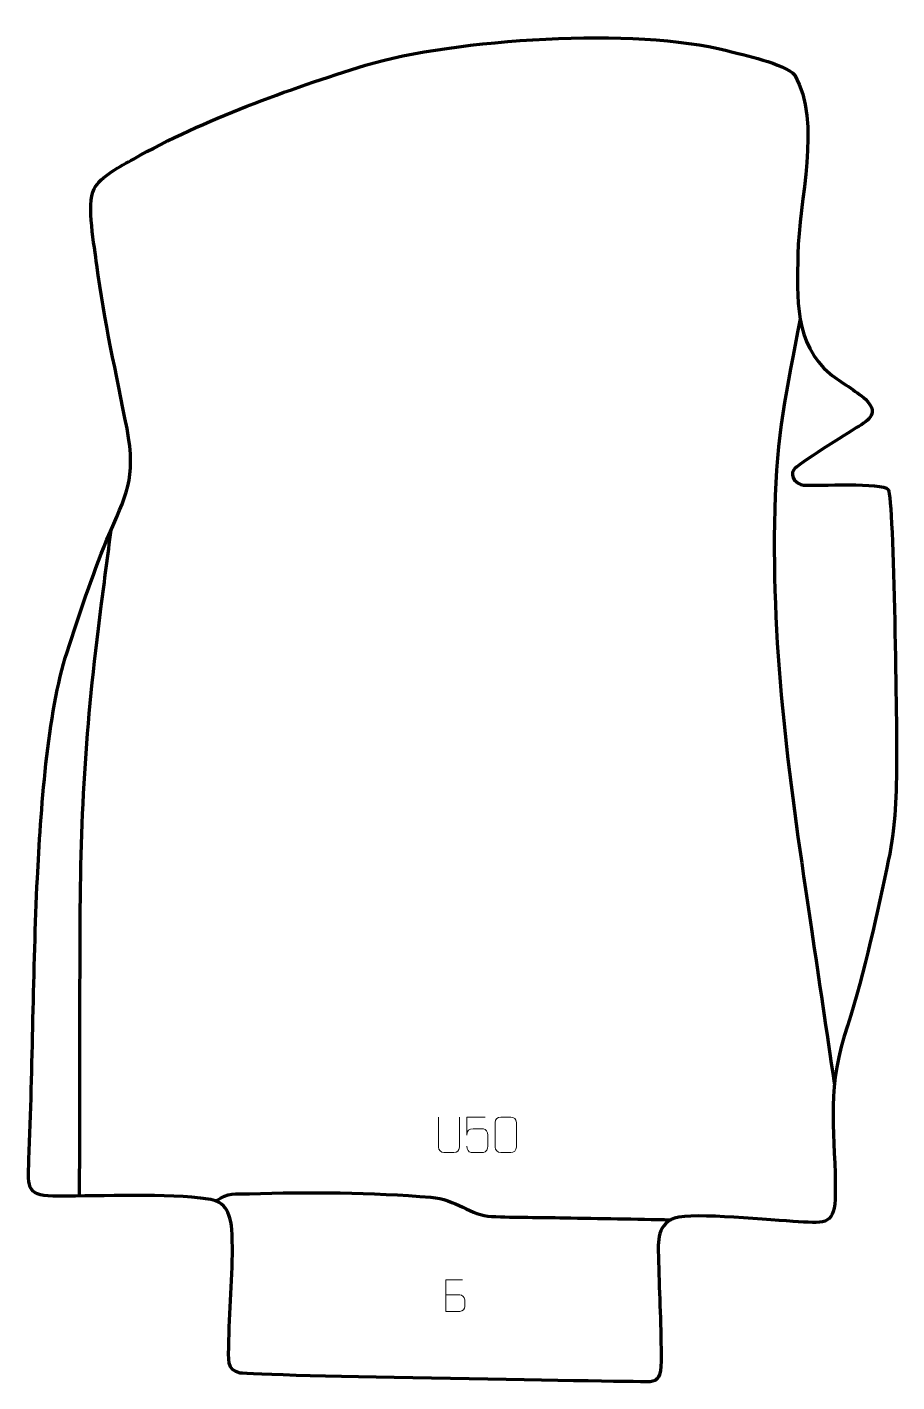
# Model space of a CAD drawing. Header units: millimetres. Extents: x 943 to 1555, y -57 to 897.
import ezdxf

# ---------------------------------------------------------------- set-up
doc = ezdxf.new("R2010")
doc.units = ezdxf.units.MM
doc.header["$MEASUREMENT"] = 0
doc.layers.add('layer 2', color=7, linetype='Continuous')
doc.layers.add('layer 3', color=7, linetype='Continuous')

msp = doc.modelspace()

# ---------------------------------------------------------------- linework, layer by layer
at = {"layer": 'layer 2', "color": 142, "lineweight": 158}
for points, knots in [([(1487.3039, 691.4705), (1477.4401, 640.0603), (1470.6129, 609.7677), (1469.3199, 557.3025), (1469.3199, 557.3025), (1466.7636, 453.5764), (1480.1885, 362.644), (1495.1847, 261.5452), (1495.1847, 261.5452), (1500.5192, 225.5284), (1505.851, 189.5112), (1511.1874, 153.4946), (1511.1874, 153.4946), (1511.1874, 153.4946), (1511.4067, 152.0145), (1511.4067, 152.0145)], [0, 0, 0, 0, 0.2, 0.2, 0.2, 0.2, 0.4, 0.4, 0.4, 0.4, 0.6, 0.6, 0.6, 0.6, 1, 1, 1, 1]), ([(979.7853, 73.4664), (979.8874, 132.8818), (979.9896, 192.2972), (980.0917, 251.7126), (980.0917, 251.7126), (980.2443, 340.0611), (983.7856, 402.6723), (995.0387, 489.2477), (995.0387, 489.2477), (997.365, 507.1234), (999.6913, 524.999), (1002.0176, 542.8746)], [0, 0, 0, 0, 0.25, 0.25, 0.25, 0.25, 0.5, 0.5, 0.5, 0.5, 1, 1, 1, 1]), ([(1075.747, 70.2579), (1085.0015, 76.5112), (1088.7715, 75.0104), (1099.4981, 75.3571), (1099.4981, 75.3571), (1140.8456, 76.6933), (1185.7978, 76.1845), (1227.1919, 72.9085), (1227.1919, 72.9085), (1244.5461, 71.5053), (1255.4671, 59.879), (1269.8714, 59.312), (1269.8714, 59.312), (1286.5992, 58.6537), (1304.2214, 58.7081), (1321.0609, 58.3995), (1321.0609, 58.3995), (1346.1568, 57.9396), (1371.2525, 57.4769), (1396.3491, 57.0582)], [0, 0, 0, 0, 0.16666667, 0.16666667, 0.16666667, 0.16666667, 0.33333333, 0.33333333, 0.33333333, 0.33333333, 0.5, 0.5, 0.5, 0.5, 0.66666667, 0.66666667, 0.66666667, 0.66666667, 1, 1, 1, 1])]:
    msp.add_open_spline(points, degree=3, knots=knots, dxfattribs=at)
at = {"layer": 'layer 3', "color": 242, "lineweight": 158}
msp.add_open_spline([(1381.6942, -57.1702), (1386.9488, -56.2585), (1389.1884, -53.675), (1389.2817, -42.6848), (1389.2817, -42.6848), (1389.4787, -19.4731), (1387.9385, 3.9592), (1387.5422, 27.2177), (1387.5422, 27.2177), (1387.3311, 39.6047), (1385.1148, 52.7745), (1398.8507, 58.2283), (1398.8507, 58.2283), (1412.2778, 62.2477), (1467.7518, 56.6073), (1486.1422, 55.5541), (1486.1422, 55.5541), (1505.9996, 54.417), (1511.6503, 53.7434), (1511.9939, 75.0403), (1511.9939, 75.0403), (1512.1724, 115.477), (1505.7403, 145.8228), (1518.2303, 186.2336), (1518.2303, 186.2336), (1531.4691, 225.7999), (1539.4467, 264.1234), (1548.255, 304.7178), (1548.255, 304.7178), (1554.4116, 332.0257), (1554.7905, 351.0929), (1555.1936, 378.7108), (1555.1936, 378.7108), (1555.4005, 394.7475), (1553.4437, 565.3243), (1549.2045, 571.174), (1549.2045, 571.174), (1545.3193, 576.5354), (1499.3168, 573.5092), (1489.6518, 574.3387), (1489.6518, 574.3387), (1484.3058, 575.1598), (1479.8478, 579.942), (1482.7131, 585.0443), (1482.7131, 585.0443), (1484.6556, 588.5033), (1520.817, 610.9804), (1527.0549, 614.7692), (1527.0549, 614.7692), (1536.5535, 620.426), (1542.8961, 625.1475), (1533.1808, 634.8122), (1533.1808, 634.8122), (1526.7468, 640.6277), (1515.9927, 646.5666), (1508.45, 652.6467), (1508.45, 652.6467), (1482.9588, 673.6364), (1485.2481, 706.6542), (1485.6487, 736.5905), (1485.6487, 736.5905), (1486.0517, 774.2921), (1502.7357, 829.8841), (1483.4453, 862.9609), (1483.4453, 862.9609), (1475.9228, 871.2837), (1447.1801, 877.3349), (1435.6559, 880.2659), (1435.6559, 880.2659), (1371.7066, 896.8123), (1244.1155, 888.7369), (1181.1351, 869.9968), (1181.1351, 869.9968), (1126.0768, 852.7917), (1067.9996, 832.2134), (1017.6584, 803.9046), (1017.6584, 803.9046), (1008.9484, 799.0066), (994.3813, 791.73), (989.9356, 782.8195), (989.9356, 782.8195), (984.5973, 772.1201), (990.2821, 741.8901), (991.8947, 729.4037), (991.8947, 729.4037), (996.9947, 689.9118), (1005.6418, 652.9964), (1013.1606, 614.0967), (1013.1606, 614.0967), (1019.9223, 578.3738), (1012.4998, 567.7217), (999.0528, 535.9633), (999.0528, 535.9633), (988.0143, 509.1843), (980.0113, 483.9818), (970.9705, 456.6261), (970.9705, 456.6261), (956.9338, 414.5), (952.3043, 341.9815), (950.0327, 297.6265), (950.0327, 297.6265), (946.9143, 231.7565), (946.8474, 165.3775), (944.0986, 99.3525), (944.0986, 99.3525), (943.1745, 77.9371), (942.7879, 73.5996), (964.8595, 73.6024), (964.8595, 73.6024), (995.1033, 73.6064), (1041.9255, 75.6803), (1070.3573, 71.6196), (1070.3573, 71.6196), (1080.1477, 70.2214), (1086.4991, 64.8848), (1087.2013, 46.6361), (1087.2013, 46.6361), (1088.1383, 22.285), (1085.1886, -3.3129), (1084.9305, -27.9363), (1084.9305, -27.9363), (1084.7774, -42.55), (1083.0242, -48.7043), (1092.8643, -50.9084), (1092.8643, -50.9084), (1102.7044, -53.1125), (1381.6942, -57.1702), (1381.6942, -57.1702)], degree=3, knots=[0, 0, 0, 0, 0.03030303, 0.03030303, 0.03030303, 0.03030303, 0.06060606, 0.06060606, 0.06060606, 0.06060606, 0.09090909, 0.09090909, 0.09090909, 0.09090909, 0.12121212, 0.12121212, 0.12121212, 0.12121212, 0.15151515, 0.15151515, 0.15151515, 0.15151515, 0.18181818, 0.18181818, 0.18181818, 0.18181818, 0.21212121, 0.21212121, 0.21212121, 0.21212121, 0.24242424, 0.24242424, 0.24242424, 0.24242424, 0.27272727, 0.27272727, 0.27272727, 0.27272727, 0.3030303, 0.3030303, 0.3030303, 0.3030303, 0.33333333, 0.33333333, 0.33333333, 0.33333333, 0.36363636, 0.36363636, 0.36363636, 0.36363636, 0.39393939, 0.39393939, 0.39393939, 0.39393939, 0.42424242, 0.42424242, 0.42424242, 0.42424242, 0.45454545, 0.45454545, 0.45454545, 0.45454545, 0.48484848, 0.48484848, 0.48484848, 0.48484848, 0.51515152, 0.51515152, 0.51515152, 0.51515152, 0.54545455, 0.54545455, 0.54545455, 0.54545455, 0.57575758, 0.57575758, 0.57575758, 0.57575758, 0.60606061, 0.60606061, 0.60606061, 0.60606061, 0.63636364, 0.63636364, 0.63636364, 0.63636364, 0.66666667, 0.66666667, 0.66666667, 0.66666667, 0.6969697, 0.6969697, 0.6969697, 0.6969697, 0.72727273, 0.72727273, 0.72727273, 0.72727273, 0.75757576, 0.75757576, 0.75757576, 0.75757576, 0.78787879, 0.78787879, 0.78787879, 0.78787879, 0.81818182, 0.81818182, 0.81818182, 0.81818182, 0.84848485, 0.84848485, 0.84848485, 0.84848485, 0.87878788, 0.87878788, 0.87878788, 0.87878788, 0.90909091, 0.90909091, 0.90909091, 0.90909091, 0.93939394, 0.93939394, 0.93939394, 0.93939394, 1, 1, 1, 1], dxfattribs=at)
at = {"layer": 'layer 3', "color": 250, "lineweight": 9}
for points, knots in [([(1247.2541, 129.3398), (1247.2537, 123.8003), (1247.3495, 113.5985), (1247.3499, 108.0581), (1247.3499, 108.0581), (1247.2101, 105.8186), (1245.5329, 104.3924), (1243.3852, 104.3819), (1243.3852, 104.3819), (1241.0533, 104.3823), (1238.7214, 104.3823), (1236.3899, 104.3819), (1236.3899, 104.3819), (1234.4649, 104.2804), (1232.4928, 106.0969), (1232.504, 108.0414), (1232.504, 108.0414), (1232.5043, 113.6033), (1232.5997, 123.7787), (1232.5993, 129.3398)], [0, 0, 0, 0, 0.16666667, 0.16666667, 0.16666667, 0.16666667, 0.33333333, 0.33333333, 0.33333333, 0.33333333, 0.5, 0.5, 0.5, 0.5, 0.66666667, 0.66666667, 0.66666667, 0.66666667, 1, 1, 1, 1]), ([(1265.321, 129.3136), (1265.321, 129.3136), (1252.4693, 129.3136), (1252.4693, 129.3136), (1252.4693, 129.3136), (1252.4696, 125.083), (1252.4696, 120.8521), (1252.4693, 116.6209), (1252.4693, 116.6209), (1252.469, 119.931), (1254.1, 121.0028), (1256.912, 121.0633), (1256.912, 121.0633), (1259.3516, 121.0636), (1261.7911, 121.0636), (1264.2303, 121.0633), (1264.2303, 121.0633), (1265.8801, 121.0701), (1267.355, 118.6896), (1267.3835, 116.6209), (1267.3835, 116.6209), (1267.3832, 114.0336), (1267.3832, 111.446), (1267.3835, 108.8583), (1267.3835, 108.8583), (1267.4297, 106.8989), (1265.9303, 104.4626), (1264.3044, 104.4041), (1264.3044, 104.4041), (1262.3479, 104.4044), (1257.4529, 104.4044), (1255.4959, 104.4041), (1255.4959, 104.4041), (1253.6504, 104.3953), (1252.5433, 106.3601), (1252.5225, 108.9112)], [0, 0, 0, 0, 0.1, 0.1, 0.1, 0.1, 0.2, 0.2, 0.2, 0.2, 0.3, 0.3, 0.3, 0.3, 0.4, 0.4, 0.4, 0.4, 0.5, 0.5, 0.5, 0.5, 0.6, 0.6, 0.6, 0.6, 0.7, 0.7, 0.7, 0.7, 0.8, 0.8, 0.8, 0.8, 1, 1, 1, 1]), ([(1276.3462, 129.3581), (1278.7123, 129.3581), (1281.0788, 129.3581), (1283.4453, 129.3581), (1283.4453, 129.3581), (1285.4258, 129.3937), (1287.4518, 127.8994), (1287.4789, 125.4573), (1287.4789, 125.4573), (1287.4785, 119.6999), (1287.4785, 113.9421), (1287.4789, 108.1839), (1287.4789, 108.1839), (1287.3368, 105.8563), (1285.6304, 104.374), (1283.4453, 104.3632), (1283.4453, 104.3632), (1281.0729, 104.3636), (1278.7005, 104.3636), (1276.3285, 104.3632), (1276.3285, 104.3632), (1274.37, 104.2576), (1272.3636, 106.1455), (1272.375, 108.1665), (1272.375, 108.1665), (1272.3754, 113.9471), (1272.3754, 119.7274), (1272.375, 125.5072), (1272.375, 125.5072), (1272.3793, 127.6492), (1274.1564, 129.3717), (1276.3462, 129.3581)], [0, 0, 0, 0, 0.11111111, 0.11111111, 0.11111111, 0.11111111, 0.22222222, 0.22222222, 0.22222222, 0.22222222, 0.33333333, 0.33333333, 0.33333333, 0.33333333, 0.44444444, 0.44444444, 0.44444444, 0.44444444, 0.55555556, 0.55555556, 0.55555556, 0.55555556, 0.66666667, 0.66666667, 0.66666667, 0.66666667, 0.77777778, 0.77777778, 0.77777778, 0.77777778, 1, 1, 1, 1]), ([(1237.7488, 4.0741), (1241.0078, 4.0745), (1244.2671, 4.0745), (1247.5268, 4.0741), (1247.5268, 4.0741), (1249.2962, 4.0586), (1251.0191, 2.5036), (1251.0191, 0.6678), (1251.0191, 0.6678), (1251.0187, -0.343), (1251.0187, -3.0743), (1251.0191, -4.0854), (1251.0191, -4.0854), (1251.0349, -5.7495), (1249.6536, -7.5533), (1247.5743, -7.5381), (1247.5743, -7.5381), (1244.3143, -7.5378), (1241.0546, -7.5378), (1237.7952, -7.5381), (1237.7952, -7.5381), (1237.7952, -0.0877), (1237.7952, 7.3624), (1237.7952, 14.8122), (1237.7952, 14.8122), (1239.9213, 14.8122), (1247.393, 14.8122), (1249.5194, 14.8122)], [0, 0, 0, 0, 0.125, 0.125, 0.125, 0.125, 0.25, 0.25, 0.25, 0.25, 0.375, 0.375, 0.375, 0.375, 0.5, 0.5, 0.5, 0.5, 0.625, 0.625, 0.625, 0.625, 0.75, 0.75, 0.75, 0.75, 1, 1, 1, 1])]:
    msp.add_open_spline(points, degree=3, knots=knots, dxfattribs=at)

doc.saveas('drawing.dxf')
